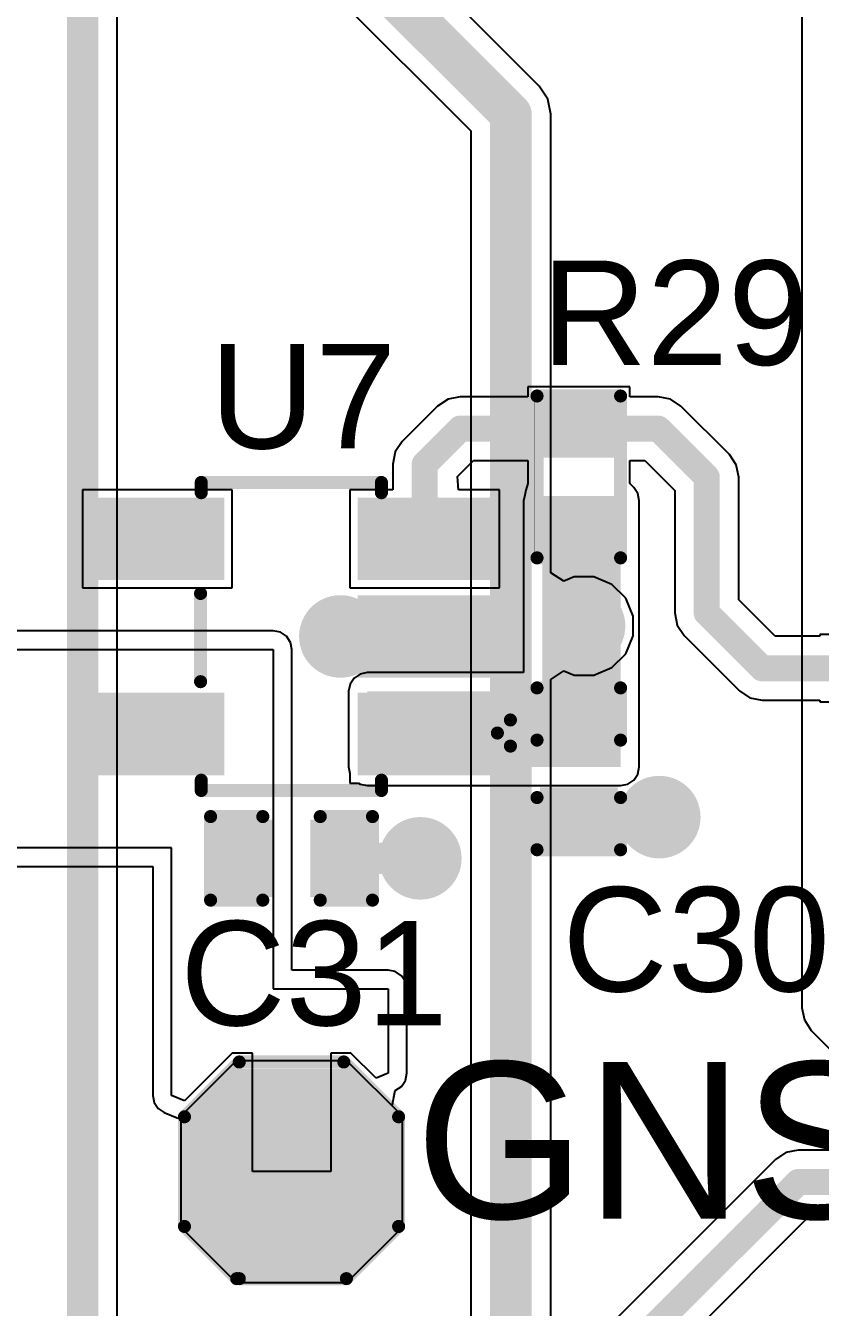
# Model space of a CAD drawing. Header units: millimetres. Extents: x -0.13 to 3.86, y -0.01 to 4.3.
# Drawn here: x 1.0482 to 1.3525, y 1.108 to 1.599 of the extents above; entities that cross this region are included whole.
import ezdxf

# ---------------------------------------------------------------- set-up
doc = ezdxf.new("R2010")
doc.units = ezdxf.units.MM
doc.header["$MEASUREMENT"] = 0
for name, color, linetype in [('BottomLayer', 5, 'Continuous'), ('BottomSolder', 6, 'Continuous'), ('MultiLayer', 9, 'Continuous'), ('PadHoleLayer', 156, 'Continuous'), ('TopLayer', 1, 'Continuous'), ('TopOverlay', 2, 'Continuous'), ('TopPaste', 8, 'Continuous'), ('TopSolder', 216, 'Continuous'), ('ViaHoleLayer', 16, 'Continuous')]:
    doc.layers.add(name, color=color, linetype=linetype)
doc.styles.add('Arial', font='arial.ttf', dxfattribs={"height": 0.2})

# ---------------------------------------------------------------- blocks, each defined once
blk = doc.blocks.new('SOT_23_5_115')
at = {"layer": 'TopLayer'}
for points in [[(-0.07283555, 0.049213), (-0.02952845, 0.049213), (-0.02952845, 0.025591), (-0.07283555, 0.025591)], [(0.02952845, 0.049213), (0.07283555, 0.049213), (0.07283555, 0.025591), (0.02952845, 0.025591)], [(-0.07283555, 0.011811), (-0.02952845, 0.011811), (-0.02952845, -0.011811), (-0.07283555, -0.011811)], [(-0.07283555, -0.025591), (-0.02952845, -0.025591), (-0.02952845, -0.049213), (-0.07283555, -0.049213)], [(0.02952845, -0.025591), (0.07283555, -0.025591), (0.07283555, -0.049213), (0.02952845, -0.049213)]]:
    blk.add_hatch(color=1, dxfattribs=at).paths.add_polyline_path(points)
at = {"layer": 'TopPaste'}
for points in [[(-0.07283555, 0.049213), (-0.02952845, 0.049213), (-0.02952845, 0.025591), (-0.07283555, 0.025591)], [(0.02952845, 0.049213), (0.07283555, 0.049213), (0.07283555, 0.025591), (0.02952845, 0.025591)], [(-0.07283555, 0.011811), (-0.02952845, 0.011811), (-0.02952845, -0.011811), (-0.07283555, -0.011811)], [(-0.07283555, -0.025591), (-0.02952845, -0.025591), (-0.02952845, -0.049213), (-0.07283555, -0.049213)], [(0.02952845, -0.025591), (0.07283555, -0.025591), (0.07283555, -0.049213), (0.02952845, -0.049213)]]:
    blk.add_hatch(color=8, dxfattribs=at).paths.add_polyline_path(points)
at = {"layer": 'TopSolder'}
for points in [[(-0.07683555, 0.053213), (-0.02552845, 0.053213), (-0.02552845, 0.021591), (-0.07683555, 0.021591)], [(0.02552845, 0.053213), (0.07683555, 0.053213), (0.07683555, 0.021591), (0.02552845, 0.021591)], [(-0.07683555, 0.015811), (-0.02552845, 0.015811), (-0.02552845, -0.015811), (-0.07683555, -0.015811)], [(-0.07683555, -0.021591), (-0.02552845, -0.021591), (-0.02552845, -0.053213), (-0.07683555, -0.053213)], [(0.02552845, -0.021591), (0.07683555, -0.021591), (0.07683555, -0.053213), (0.02552845, -0.053213)]]:
    blk.add_hatch(color=216, dxfattribs=at).paths.add_polyline_path(points)
at = {"layer": 'TopOverlay', "const_width": 0.005}
for points in [[(-0.034606, 0.059), (-0.034606, 0.055062)], [(0.034394, 0.059), (-0.034606, 0.059)], [(0.034394, 0.059), (0.034394, 0.055062)], [(-0.084, 0.042), (-0.084, 0.032)], [(-0.079, 0.037), (-0.084, 0.042)], [(-0.079, 0.037), (-0.084, 0.032)], [(0.034646, 0.017322), (0.034646, -0.016456)], [(-0.034606, -0.055064), (-0.034606, -0.059)], [(0.034394, -0.055064), (0.034394, -0.059)], [(0.034394, -0.059), (-0.034606, -0.059)]]:
    blk.add_lwpolyline(points, dxfattribs=at)
at = {"layer": 'TopOverlay', "const_width": 0.0025}
for points in [[(-0.035856, 0.059, 1), (-0.033356, 0.059, 1)], [(-0.035856, 0.059, 1), (-0.033356, 0.059, 1)], [(0.033144, 0.059, 1), (0.035644, 0.059, 1)], [(0.033144, 0.059, 1), (0.035644, 0.059, 1)], [(-0.035856, 0.055062, 1), (-0.033356, 0.055062, 1)], [(0.033144, 0.055062, 1), (0.035644, 0.055062, 1)], [(-0.08525, 0.042, 1), (-0.08275, 0.042, 1)], [(-0.08525, 0.042, 1), (-0.08275, 0.042, 1)], [(-0.08025, 0.037, 1), (-0.07775, 0.037, 1)], [(-0.08025, 0.037, 1), (-0.07775, 0.037, 1)], [(-0.08525, 0.032, 1), (-0.08275, 0.032, 1)], [(-0.08525, 0.032, 1), (-0.08275, 0.032, 1)], [(0.033396, 0.017322, 1), (0.035896, 0.017322, 1)], [(0.033396, -0.016456, 1), (0.035896, -0.016456, 1)], [(-0.035856, -0.055064, 1), (-0.033356, -0.055064, 1)], [(0.033144, -0.055064, 1), (0.035644, -0.055064, 1)], [(-0.035856, -0.059, 1), (-0.033356, -0.059, 1)], [(-0.035856, -0.059, 1), (-0.033356, -0.059, 1)], [(0.033144, -0.059, 1), (0.035644, -0.059, 1)], [(0.033144, -0.059, 1), (0.035644, -0.059, 1)]]:
    blk.add_lwpolyline(points, format="xyb", close=True, dxfattribs=at)
blk = doc.blocks.new('R___0402_135')
at = {"layer": 'TopLayer'}
for points in [[(-0.027501, -0.0124991), (-0.027501, 0.0125009), (-0.009501, 0.0125009), (-0.009501, -0.0124991)], [(0.009499, -0.0124991), (0.009499, 0.0125009), (0.027499, 0.0125009), (0.027499, -0.0124991)]]:
    blk.add_hatch(color=1, dxfattribs=at).paths.add_polyline_path(points)
at = {"layer": 'TopPaste'}
for points in [[(-0.027501, -0.0124991), (-0.027501, 0.0125009), (-0.009501, 0.0125009), (-0.009501, -0.0124991)], [(0.009499, -0.0124991), (0.009499, 0.0125009), (0.027499, 0.0125009), (0.027499, -0.0124991)]]:
    blk.add_hatch(color=8, dxfattribs=at).paths.add_polyline_path(points)
at = {"layer": 'TopSolder'}
for points in [[(-0.0296664, -0.0146645), (-0.0296664, 0.0146663), (-0.0073356, 0.0146663), (-0.0073356, -0.0146645)], [(0.0073336, -0.0146645), (0.0073336, 0.0146663), (0.0296644, 0.0146663), (0.0296644, -0.0146645)]]:
    blk.add_hatch(color=216, dxfattribs=at).paths.add_polyline_path(points)
at = {"layer": 'TopOverlay'}
for points, const_width in [([(-0.031001, -0.0159991), (-0.031001, 0.0160009)], 0.005), ([(0.030999, 0.0160009), (-0.031001, 0.0160009)], 0.005), ([(0.030999, -0.0159991), (0.030999, 0.0160009)], 0.005), ([(0.030999, -0.0159991), (-0.031001, -0.0159991)], 0.005), ([(0.031999, -0.0169991), (-0.032001, -0.0169991)], 0.000127)]:
    blk.add_lwpolyline(points, dxfattribs=dict(at, const_width=const_width))
for points, const_width in [([(-0.032251, 0.0160009, 1), (-0.029751, 0.0160009, 1)], 0.0025), ([(-0.032251, 0.0160009, 1), (-0.029751, 0.0160009, 1)], 0.0025), ([(0.029749, 0.0160009, 1), (0.032249, 0.0160009, 1)], 0.0025), ([(0.029749, 0.0160009, 1), (0.032249, 0.0160009, 1)], 0.0025), ([(-0.032251, -0.0159991, 1), (-0.029751, -0.0159991, 1)], 0.0025), ([(-0.032251, -0.0159991, 1), (-0.029751, -0.0159991, 1)], 0.0025), ([(0.029749, -0.0159991, 1), (0.032249, -0.0159991, 1)], 0.0025), ([(0.029749, -0.0159991, 1), (0.032249, -0.0159991, 1)], 0.0025), ([(-0.0320327, -0.0169991, 1), (-0.0319693, -0.0169991, 1)], 6.35e-05), ([(0.0319673, -0.0169991, 1), (0.0320307, -0.0169991, 1)], 6.35e-05)]:
    blk.add_lwpolyline(points, format="xyb", close=True, dxfattribs=dict(at, const_width=const_width))
blk = doc.blocks.new('T____P______TH_1_8___H_________0_92___188')
at = {"layer": 'BottomLayer'}
blk.add_hatch(color=5, dxfattribs=at).paths.add_polyline_path([(0.017717425, 0.03543305), (-0.017715625, 0.03543305), (-0.03543215, 0.017716525), (-0.03543215, -0.017716525), (-0.017715625, -0.03543305), (0.017717425, -0.03543305), (0.03543395, -0.017716525), (0.03543395, 0.017716525)])
at = {"layer": 'BottomSolder'}
blk.add_hatch(color=6, dxfattribs=at).paths.add_polyline_path([(0.019717425, 0.03943305), (-0.019715625, 0.03943305), (-0.03943215, 0.019716525), (-0.03943215, -0.019716525), (-0.019715625, -0.03943305), (0.019717425, -0.03943305), (0.03943395, -0.019716525), (0.03943395, 0.019716525)])
at = {"layer": 'MultiLayer'}
blk.add_hatch(color=9, dxfattribs=at).paths.add_polyline_path([(0.017717425, 0.03543305), (-0.017715625, 0.03543305), (-0.03543215, 0.017716525), (-0.03543215, -0.017716525), (-0.017715625, -0.03543305), (0.017717425, -0.03543305), (0.03543395, -0.017716525), (0.03543395, 0.017716525)])
at = {"layer": 'PadHoleLayer'}
h = blk.add_hatch(color=156, dxfattribs=at)
edge = h.paths.add_edge_path()
edge.add_arc((9e-07, 0), 0.0181102, 0, 360)
at = {"layer": 'TopLayer'}
blk.add_hatch(color=1, dxfattribs=at).paths.add_polyline_path([(0.017717425, 0.03543305), (-0.017715625, 0.03543305), (-0.03543215, 0.017716525), (-0.03543215, -0.017716525), (-0.017715625, -0.03543305), (0.017717425, -0.03543305), (0.03543395, -0.017716525), (0.03543395, 0.017716525)])
at = {"layer": 'TopSolder'}
blk.add_hatch(color=216, dxfattribs=at).paths.add_polyline_path([(0.019717425, 0.03943305), (-0.019715625, 0.03943305), (-0.03943215, 0.019716525), (-0.03943215, -0.019716525), (-0.019715625, -0.03943305), (0.019717425, -0.03943305), (0.03943395, -0.019716525), (0.03943395, 0.019716525)])
at = {"layer": 'TopOverlay', "const_width": 0.005}
for points in [[(-0.0409991, 0.021), (-0.0199991, 0.042)], [(-0.0199991, 0.042), (0.0200009, 0.042)], [(0.0200009, 0.042), (0.0410009, 0.021)], [(-0.0409991, -0.021), (-0.0409991, 0.021)], [(0.0410009, -0.021), (0.0410009, 0.021)], [(-0.0409991, -0.021), (-0.0209991, -0.041)], [(0.0210009, -0.041), (0.0410009, -0.021)], [(-0.0199991, -0.041), (0.0210009, -0.041)]]:
    blk.add_lwpolyline(points, dxfattribs=at)
at = {"layer": 'TopOverlay', "const_width": 0.0025}
for points in [[(-0.0212491, 0.042, 1), (-0.0187491, 0.042, 1)], [(-0.0212491, 0.042, 1), (-0.0187491, 0.042, 1)], [(0.0187509, 0.042, 1), (0.0212509, 0.042, 1)], [(0.0187509, 0.042, 1), (0.0212509, 0.042, 1)], [(-0.0422491, 0.021, 1), (-0.0397491, 0.021, 1)], [(-0.0422491, 0.021, 1), (-0.0397491, 0.021, 1)], [(0.0397509, 0.021, 1), (0.0422509, 0.021, 1)], [(0.0397509, 0.021, 1), (0.0422509, 0.021, 1)], [(-0.0422491, -0.021, 1), (-0.0397491, -0.021, 1)], [(-0.0422491, -0.021, 1), (-0.0397491, -0.021, 1)], [(0.0397509, -0.021, 1), (0.0422509, -0.021, 1)], [(0.0397509, -0.021, 1), (0.0422509, -0.021, 1)], [(-0.0222491, -0.041, 1), (-0.0197491, -0.041, 1)], [(-0.0212491, -0.041, 1), (-0.0187491, -0.041, 1)], [(0.0197509, -0.041, 1), (0.0222509, -0.041, 1)], [(0.0197509, -0.041, 1), (0.0222509, -0.041, 1)]]:
    blk.add_lwpolyline(points, format="xyb", close=True, dxfattribs=at)
blk = doc.blocks.new('C___0402_220')
at = {"layer": 'TopLayer'}
for points in [[(-0.0274991, -0.0125), (-0.0274991, 0.0125), (-0.0094991, 0.0125), (-0.0094991, -0.0125)], [(0.0095009, -0.0125), (0.0095009, 0.0125), (0.0275009, 0.0125), (0.0275009, -0.0125)]]:
    blk.add_hatch(color=1, dxfattribs=at).paths.add_polyline_path(points)
at = {"layer": 'TopPaste'}
for points in [[(-0.0274991, -0.0125), (-0.0274991, 0.0125), (-0.0094991, 0.0125), (-0.0094991, -0.0125)], [(0.0095009, -0.0125), (0.0095009, 0.0125), (0.0275009, 0.0125), (0.0275009, -0.0125)]]:
    blk.add_hatch(color=8, dxfattribs=at).paths.add_polyline_path(points)
at = {"layer": 'TopSolder'}
for points in [[(-0.0298613, -0.0148622), (-0.0298613, 0.0148622), (-0.0071369, 0.0148622), (-0.0071369, -0.0148622)], [(0.0071387, -0.0148622), (0.0071387, 0.0148622), (0.0298631, 0.0148622), (0.0298631, -0.0148622)]]:
    blk.add_hatch(color=216, dxfattribs=at).paths.add_polyline_path(points)
at = {"layer": 'TopOverlay', "const_width": 0.005}
for points in [[(-0.0309991, 0.016), (-0.0109991, 0.016)], [(-0.0309991, -0.016), (-0.0309991, 0.016)], [(0.0110009, 0.016), (0.0310009, 0.016)], [(0.0310009, -0.016), (0.0310009, 0.016)], [(-0.0309991, -0.016), (-0.0109991, -0.016)], [(0.0110009, -0.016), (0.0310009, -0.016)]]:
    blk.add_lwpolyline(points, dxfattribs=at)
at = {"layer": 'TopOverlay', "const_width": 0.0025}
for points in [[(-0.0322491, 0.016, 1), (-0.0297491, 0.016, 1)], [(-0.0322491, 0.016, 1), (-0.0297491, 0.016, 1)], [(-0.0122491, 0.016, 1), (-0.0097491, 0.016, 1)], [(0.0097509, 0.016, 1), (0.0122509, 0.016, 1)], [(0.0297509, 0.016, 1), (0.0322509, 0.016, 1)], [(0.0297509, 0.016, 1), (0.0322509, 0.016, 1)], [(-0.0322491, -0.016, 1), (-0.0297491, -0.016, 1)], [(-0.0322491, -0.016, 1), (-0.0297491, -0.016, 1)], [(-0.0122491, -0.016, 1), (-0.0097491, -0.016, 1)], [(0.0097509, -0.016, 1), (0.0122509, -0.016, 1)], [(0.0297509, -0.016, 1), (0.0322509, -0.016, 1)], [(0.0297509, -0.016, 1), (0.0322509, -0.016, 1)]]:
    blk.add_lwpolyline(points, format="xyb", close=True, dxfattribs=at)
blk = doc.blocks.new('C___0402_221')
at = {"layer": 'TopLayer'}
for points in [[(-0.027501, -0.0124991), (-0.027501, 0.0125009), (-0.009501, 0.0125009), (-0.009501, -0.0124991)], [(0.009499, -0.0124991), (0.009499, 0.0125009), (0.027499, 0.0125009), (0.027499, -0.0124991)]]:
    blk.add_hatch(color=1, dxfattribs=at).paths.add_polyline_path(points)
at = {"layer": 'TopPaste'}
for points in [[(-0.027501, -0.0124991), (-0.027501, 0.0125009), (-0.009501, 0.0125009), (-0.009501, -0.0124991)], [(0.009499, -0.0124991), (0.009499, 0.0125009), (0.027499, 0.0125009), (0.027499, -0.0124991)]]:
    blk.add_hatch(color=8, dxfattribs=at).paths.add_polyline_path(points)
at = {"layer": 'TopSolder'}
for points in [[(-0.0298632, -0.0148613), (-0.0298632, 0.0148631), (-0.0071388, 0.0148631), (-0.0071388, -0.0148613)], [(0.0071368, -0.0148613), (0.0071368, 0.0148631), (0.0298612, 0.0148631), (0.0298612, -0.0148613)]]:
    blk.add_hatch(color=216, dxfattribs=at).paths.add_polyline_path(points)
at = {"layer": 'TopOverlay', "const_width": 0.005}
for points in [[(-0.011001, 0.0160009), (-0.031001, 0.0160009)], [(-0.031001, -0.0159991), (-0.031001, 0.0160009)], [(0.030999, 0.0160009), (0.010999, 0.0160009)], [(0.030999, -0.0159991), (0.030999, 0.0160009)], [(-0.011001, -0.0159991), (-0.031001, -0.0159991)], [(0.030999, -0.0159991), (0.010999, -0.0159991)]]:
    blk.add_lwpolyline(points, dxfattribs=at)
at = {"layer": 'TopOverlay', "const_width": 0.0025}
for points in [[(-0.032251, 0.0160009, 1), (-0.029751, 0.0160009, 1)], [(-0.032251, 0.0160009, 1), (-0.029751, 0.0160009, 1)], [(-0.012251, 0.0160009, 1), (-0.009751, 0.0160009, 1)], [(0.009749, 0.0160009, 1), (0.012249, 0.0160009, 1)], [(0.029749, 0.0160009, 1), (0.032249, 0.0160009, 1)], [(0.029749, 0.0160009, 1), (0.032249, 0.0160009, 1)], [(-0.032251, -0.0159991, 1), (-0.029751, -0.0159991, 1)], [(-0.032251, -0.0159991, 1), (-0.029751, -0.0159991, 1)], [(-0.012251, -0.0159991, 1), (-0.009751, -0.0159991, 1)], [(0.009749, -0.0159991, 1), (0.012249, -0.0159991, 1)], [(0.029749, -0.0159991, 1), (0.032249, -0.0159991, 1)], [(0.029749, -0.0159991, 1), (0.032249, -0.0159991, 1)]]:
    blk.add_lwpolyline(points, format="xyb", close=True, dxfattribs=at)

msp = doc.modelspace()

# ---------------------------------------------------------------- hatches: boundary and pattern name
at = {"layer": 'BottomLayer'}
h = msp.add_hatch(color=5, dxfattribs=at)
edge = h.paths.add_edge_path()
edge.add_arc((1.262, 1.369), 0.011811, 0, 360)
h = msp.add_hatch(color=5, dxfattribs=at)
edge = h.paths.add_edge_path()
edge.add_arc((1.1687, 1.3650009), 0.011811, 0, 360)
h = msp.add_hatch(color=5, dxfattribs=at)
edge = h.paths.add_edge_path()
edge.add_arc((1.2908118, 1.295796), 0.011811, 0, 360)
h = msp.add_hatch(color=5, dxfattribs=at)
edge = h.paths.add_edge_path()
edge.add_arc((1.1993118, 1.28), 0.011811, 0, 360)
at = {"layer": 'BottomSolder'}
h = msp.add_hatch(color=6, dxfattribs=at)
edge = h.paths.add_edge_path()
edge.add_arc((1.262, 1.369), 0.015811, 0, 360)
h = msp.add_hatch(color=6, dxfattribs=at)
edge = h.paths.add_edge_path()
edge.add_arc((1.1687, 1.3650009), 0.015811, 0, 360)
h = msp.add_hatch(color=6, dxfattribs=at)
edge = h.paths.add_edge_path()
edge.add_arc((1.2908118, 1.295796), 0.015811, 0, 360)
h = msp.add_hatch(color=6, dxfattribs=at)
edge = h.paths.add_edge_path()
edge.add_arc((1.1993118, 1.28), 0.015811, 0, 360)
at = {"layer": 'TopLayer'}
for points in [[(1.246, 1.326), (1.2760008, 1.326), (1.2760008, 1.417), (1.246, 1.417)], [(1.179, 1.315), (1.2760008, 1.315), (1.2760008, 1.344), (1.179, 1.344)]]:
    msp.add_hatch(color=1, dxfattribs=at).paths.add_polyline_path(points)
h = msp.add_hatch(color=1, dxfattribs=at)
edge = h.paths.add_edge_path()
edge.add_arc((1.262, 1.369), 0.011811, 0, 360)
h = msp.add_hatch(color=1, dxfattribs=at)
edge = h.paths.add_edge_path()
edge.add_arc((1.1687, 1.3650009), 0.011811, 0, 360)
h = msp.add_hatch(color=1, dxfattribs=at)
edge = h.paths.add_edge_path()
edge.add_arc((1.2908118, 1.295796), 0.011811, 0, 360)
h = msp.add_hatch(color=1, dxfattribs=at)
edge = h.paths.add_edge_path()
edge.add_arc((1.1993118, 1.28), 0.011811, 0, 360)
at = {"layer": 'ViaHoleLayer'}
h = msp.add_hatch(color=16, dxfattribs=at)
edge = h.paths.add_edge_path()
edge.add_arc((1.262, 1.369), 0.0059055, 0, 360)
h = msp.add_hatch(color=16, dxfattribs=at)
edge = h.paths.add_edge_path()
edge.add_arc((1.1687, 1.3650009), 0.0059055, 0, 360)
h = msp.add_hatch(color=16, dxfattribs=at)
edge = h.paths.add_edge_path()
edge.add_arc((1.2908118, 1.295796), 0.0059055, 0, 360)
h = msp.add_hatch(color=16, dxfattribs=at)
edge = h.paths.add_edge_path()
edge.add_arc((1.1993118, 1.28), 0.0059055, 0, 360)

# ---------------------------------------------------------------- linework, layer by layer
at = {"layer": 'BottomLayer'}
for p, q in [((1.0832547, 0.952), (1.0832547, 2.0420009)), ((1.3454371, 1.9716323), (1.3454371, 1.2227635)), ((1.2448144, 1.5758144), (1.1742939, 1.6463349)), ((1.1481856, 1.6291856), (1.2187061, 1.5586651)), ((1.2481297, 1.5708527), (1.2448144, 1.5758144)), ((1.2492939, 1.565), (1.2481297, 1.5708527)), ((1.2492939, 1.3894296), (1.2492939, 1.565)), ((1.2187061, 1.5586651), (1.2187061, 1.0149409)), ((1.254294, 1.3861689), (1.2492939, 1.3894296)), ((1.2582583, 1.387811), (1.254294, 1.3861689)), ((1.2657417, 1.387811), (1.2582583, 1.387811)), ((1.2726556, 1.3849472), (1.2657417, 1.387811)), ((1.2779472, 1.3796556), (1.2726556, 1.3849472)), ((1.280811, 1.3727417), (1.2779472, 1.3796556)), ((1.280811, 1.3652583), (1.280811, 1.3727417)), ((1.2779472, 1.3583444), (1.280811, 1.3652583)), ((1.2726556, 1.3530528), (1.2779472, 1.3583444)), ((1.2492939, 1.3485704), (1.254294, 1.3518311)), ((1.254294, 1.3518311), (1.2582583, 1.350189)), ((1.2582583, 1.350189), (1.2657417, 1.350189)), ((1.2657417, 1.350189), (1.2726556, 1.3530528)), ((1.2492939, 1.0212758), (1.2492939, 1.3485704)), ((1.3454371, 1.2227635), (1.3463684, 1.2180813)), ((1.3463684, 1.2180813), (1.3490207, 1.214112)), ((1.3490207, 1.214112), (1.8637658, 0.6993669)), ((1.1287844, 1.202433), (1.1075679, 1.1812165)), ((1.1712174, 1.202433), (1.1287844, 1.202433)), ((1.1924339, 1.1812165), (1.1712174, 1.202433)), ((1.1075679, 1.1812165), (1.1075679, 1.1387835)), ((1.1924339, 1.1387835), (1.1924339, 1.1812165)), ((1.1075679, 1.1387835), (1.1287844, 1.117567)), ((1.1712174, 1.117567), (1.1924339, 1.1387835)), ((1.1287844, 1.117567), (1.1712174, 1.117567))]:
    msp.add_line(p, q, dxfattribs=at)
for points, const_width in [([(1.07, 0.952), (1.07, 2.0420009)], 0.012), ([(1.159, 1.64), (1.234, 1.565)], 0.016), ([(1.234, 1.0149409), (1.234, 1.565)], 0.016)]:
    msp.add_lwpolyline(points, dxfattribs=dict(at, const_width=const_width))
at = {"layer": 'BottomLayer', "const_width": 0.008}
msp.add_lwpolyline([(1.23, 1.565, 1), (1.238, 1.565, 1)], format="xyb", close=True, dxfattribs=at)
msp.add_lwpolyline([(1.23, 1.565, 1), (1.238, 1.565, 1)], format="xyb", close=True, dxfattribs=at)
at = {"layer": 'TopLayer'}
for p, q in [((1.2795009, 1.460606), (1.2405009, 1.460606)), ((1.2405009, 1.460606), (1.2405009, 1.4568411)), ((1.2795009, 1.4568411), (1.2795009, 1.460606)), ((1.2099238, 1.4559098), (1.2059545, 1.4532575)), ((1.214606, 1.4568411), (1.2099238, 1.4559098)), ((1.2405009, 1.4568411), (1.214606, 1.4568411)), ((1.290394, 1.4568411), (1.2795009, 1.4568411)), ((1.2950762, 1.4559098), (1.290394, 1.4568411)), ((1.2990455, 1.4532575), (1.2950762, 1.4559098)), ((1.2059545, 1.4532575), (1.1923494, 1.4396524)), ((1.3176516, 1.4346515), (1.2990455, 1.4532575)), ((1.1923494, 1.4396524), (1.1896971, 1.4356831)), ((1.1896971, 1.4356831), (1.1887658, 1.4310009)), ((1.3203038, 1.4306822), (1.3176516, 1.4346515)), ((1.1887658, 1.4310009), (1.1887658, 1.421213)), ((1.213516, 1.426213), (1.2196739, 1.4323709)), ((1.2196739, 1.4323709), (1.2405009, 1.4323709)), ((1.2405009, 1.4323709), (1.2405009, 1.4286061)), ((1.2795009, 1.4286061), (1.2795009, 1.4323709)), ((1.2795009, 1.4323709), (1.2853261, 1.4323709)), ((1.2853261, 1.4323709), (1.2967649, 1.420932)), ((1.3212351, 1.426), (1.3203038, 1.4306822)), ((1.213912, 1.421213), (1.213516, 1.426213)), ((1.2405009, 1.4286061), (1.2405008, 1.4286061)), ((1.2405008, 1.4286061), (1.2405008, 1.423606)), ((1.279501, 1.4286061), (1.2795009, 1.4286061)), ((1.279501, 1.423606), (1.279501, 1.4286061)), ((1.3212351, 1.3790679), (1.3212351, 1.426)), ((1.1272904, 1.421213), (1.0699834, 1.421213)), ((1.0699834, 1.421213), (1.0699834, 1.383591)), ((1.1272904, 1.383591), (1.1272904, 1.421213)), ((1.1887658, 1.421213), (1.1723474, 1.421213)), ((1.1723474, 1.421213), (1.1723474, 1.383591)), ((1.2296544, 1.421213), (1.213912, 1.421213)), ((1.2296544, 1.383591), (1.2296544, 1.421213)), ((1.2392827, 1.4191104), (1.2388629, 1.417)), ((1.2394061, 1.4197312), (1.2392827, 1.4191104)), ((1.2397792, 1.4210517), (1.2394061, 1.4197312)), ((1.2405007, 1.423606), (1.2397792, 1.4210517)), ((1.2405008, 1.423606), (1.2405007, 1.423606)), ((1.2810477, 1.4220468), (1.279501, 1.423606)), ((1.2825947, 1.4197312), (1.2810477, 1.4220468)), ((1.283138, 1.417), (1.2825947, 1.4197312)), ((1.2967649, 1.420932), (1.2967649, 1.374)), ((1.2388629, 1.417), (1.2388629, 1.3511371)), ((1.283138, 1.344), (1.283138, 1.417)), ((1.0699834, 1.383591), (1.1272904, 1.383591)), ((1.1723474, 1.383591), (1.2296544, 1.383591)), ((1.3352519, 1.3650511), (1.3212351, 1.3790679)), ((1.2967649, 1.374), (1.2976962, 1.3693178)), ((1.143, 1.3671371), (0.8989998, 1.3671371)), ((1.1457312, 1.3665938), (1.143, 1.3671371)), ((1.1480467, 1.3650467), (1.1457312, 1.3665938)), ((1.1495938, 1.3627312), (1.1480467, 1.3650467)), ((1.2976962, 1.3693178), (1.3003485, 1.3653485)), ((1.3003485, 1.3653485), (1.3215325, 1.3441645)), ((1.3523187, 1.3650511), (1.3352519, 1.3650511)), ((1.4052951, 1.3657215), (1.3523187, 1.3657215)), ((1.3523187, 1.3657215), (1.3523187, 1.3650511)), ((1.1501371, 1.36), (1.1495938, 1.3627312)), ((0.8990001, 1.36), (1.143, 1.36)), ((1.143, 1.36), (1.143, 1.23)), ((1.1501371, 1.2371371), (1.1501371, 1.36)), ((1.1762688, 1.3505938), (1.1739533, 1.3490467)), ((1.179, 1.3511371), (1.1762688, 1.3505938)), ((1.2388629, 1.3511371), (1.179, 1.3511371)), ((1.1724062, 1.3467312), (1.1718629, 1.344)), ((1.1739533, 1.3490467), (1.1724062, 1.3467312)), ((1.1718629, 1.344), (1.1718629, 1.315)), ((1.283138, 1.315), (1.283138, 1.344)), ((1.3215325, 1.3441645), (1.3255018, 1.3415122)), ((1.3255018, 1.3415122), (1.330184, 1.3405809)), ((1.330184, 1.3405809), (1.3523187, 1.3405809)), ((1.3523187, 1.3405809), (1.3523187, 1.3399105)), ((1.3523187, 1.3399105), (1.4040126, 1.3399105)), ((1.1718629, 1.315), (1.1723474, 1.3125644)), ((1.1723474, 1.3125644), (1.1723474, 1.308787)), ((1.2810476, 1.3099533), (1.2825947, 1.3122688)), ((1.2825947, 1.3122688), (1.283138, 1.315)), ((1.1723474, 1.308787), (1.1756989, 1.308787)), ((1.1756989, 1.308787), (1.1762688, 1.3084062)), ((1.1762688, 1.3084062), (1.179, 1.3078629)), ((1.179, 1.3078629), (1.2760009, 1.3078629)), ((1.2760009, 1.3078629), (1.2787321, 1.3084062)), ((1.2787321, 1.3084062), (1.2810476, 1.3099533)), ((1.104, 1.284), (0.898, 1.284)), ((1.104, 1.1892197), (1.104, 1.284)), ((0.9798739, 1.2768629), (1.0968629, 1.2768629)), ((1.0968629, 1.2768629), (1.0968629, 1.1892197)), ((1.187, 1.2371371), (1.1501371, 1.2371371)), ((1.1897312, 1.2365938), (1.187, 1.2371371)), ((1.1920467, 1.2350467), (1.1897312, 1.2365938)), ((1.1935938, 1.2327312), (1.1920467, 1.2350467)), ((1.1941371, 1.23), (1.1935938, 1.2327312)), ((1.143, 1.23), (1.187, 1.23)), ((1.187, 1.23), (1.187, 1.1976833)), ((1.1941371, 1.1976833), (1.1941371, 1.23)), ((1.1272844, 1.205433), (1.109, 1.1871486)), ((1.1350009, 1.205433), (1.1272844, 1.205433)), ((1.1350009, 1.16), (1.1350009, 1.205433)), ((1.1727174, 1.205433), (1.1650009, 1.205433)), ((1.1650009, 1.205433), (1.1650009, 1.16)), ((1.1823806, 1.1957698), (1.1727174, 1.205433)), ((1.187, 1.1976833), (1.1823806, 1.1957698)), ((1.1920467, 1.1926366), (1.1935939, 1.1949521)), ((1.1935939, 1.1949521), (1.1941371, 1.1976833)), ((1.0968629, 1.1892197), (1.0974061, 1.1864885)), ((1.109, 1.1871486), (1.104, 1.1892197)), ((1.188488, 1.1851624), (1.1896611, 1.1910604)), ((1.1896611, 1.1910604), (1.1897313, 1.1910895)), ((1.1897313, 1.1910895), (1.1920467, 1.1926366)), ((1.0974061, 1.1864885), (1.0989533, 1.184173)), ((1.0989533, 1.184173), (1.1012687, 1.1826259)), ((1.1924339, 1.1812165), (1.188488, 1.1851624)), ((1.1012687, 1.1826259), (1.1062687, 1.1805548)), ((1.1062687, 1.1805548), (1.1075679, 1.1802964)), ((1.1075679, 1.1802964), (1.1075679, 1.1387835)), ((1.1924339, 1.1387835), (1.1924339, 1.1812165)), ((1.3353484, 1.1646515), (1.1289534, 0.9582564)), ((1.3393178, 1.1673038), (1.3353484, 1.1646515)), ((1.344, 1.1682351), (1.3393178, 1.1673038)), ((1.6285679, 1.1682351), (1.344, 1.1682351)), ((1.1650009, 1.16), (1.1350009, 1.16)), ((1.14984, 0.944537), (1.349068, 1.1437649)), ((1.349068, 1.1437649), (1.6285679, 1.1437649)), ((1.1075679, 1.1387835), (1.1287844, 1.117567)), ((1.1712174, 1.117567), (1.1924339, 1.1387835)), ((1.1287844, 1.117567), (1.1712174, 1.117567))]:
    msp.add_line(p, q, dxfattribs=at)
for points, const_width in [([(1.2010009, 1.4310009), (1.214606, 1.444606)], 0.01), ([(1.214606, 1.444606), (1.2600009, 1.444606)], 0.01), ([(1.2600009, 1.444606), (1.290394, 1.444606)], 0.01), ([(1.290394, 1.444606), (1.309, 1.426)], 0.01), ([(1.2010009, 1.402402), (1.2010009, 1.4310009)], 0.01), ([(1.309, 1.374), (1.309, 1.426)], 0.01), ([(1.309, 1.374), (1.330184, 1.352816)], 0.01), ([(1.1687, 1.3650009), (1.1687009, 1.365)], 0.012), ([(1.1687009, 1.365), (1.2010009, 1.365)], 0.012), ([(1.2010009, 1.365), (1.213, 1.365)], 0.012), ([(1.330184, 1.352816), (1.3788069, 1.352816)], 0.01), ([(1.2600009, 1.295796), (1.2908118, 1.295796)], 0.012), ([(1.1685009, 1.28), (1.1993118, 1.28)], 0.012), ([(1.1376049, 0.9496049), (1.344, 1.156)], 0.01), ([(1.344, 1.156), (1.6710009, 1.156)], 0.01)]:
    msp.add_lwpolyline(points, dxfattribs=dict(at, const_width=const_width))
for points, const_width in [([(1.212106, 1.444606, 1), (1.217106, 1.444606, 1)], 0.005), ([(1.212106, 1.444606, 1), (1.217106, 1.444606, 1)], 0.005), ([(1.2575009, 1.444606, 1), (1.2625009, 1.444606, 1)], 0.005), ([(1.2575009, 1.444606, 1), (1.2625009, 1.444606, 1)], 0.005), ([(1.287894, 1.444606, 1), (1.292894, 1.444606, 1)], 0.005), ([(1.287894, 1.444606, 1), (1.292894, 1.444606, 1)], 0.005), ([(1.1985009, 1.4310009, 1), (1.2035009, 1.4310009, 1)], 0.005), ([(1.1985009, 1.4310009, 1), (1.2035009, 1.4310009, 1)], 0.005), ([(1.3065, 1.426, 1), (1.3115, 1.426, 1)], 0.005), ([(1.3065, 1.426, 1), (1.3115, 1.426, 1)], 0.005), ([(1.1985009, 1.402402, 1), (1.2035009, 1.402402, 1)], 0.005), ([(1.3065, 1.374, 1), (1.3115, 1.374, 1)], 0.005), ([(1.3065, 1.374, 1), (1.3115, 1.374, 1)], 0.005), ([(1.1657, 1.3650009, 1), (1.1717, 1.3650009, 1)], 0.006), ([(1.1657009, 1.365, 1), (1.1717009, 1.365, 1)], 0.006), ([(1.1657009, 1.365, 1), (1.1717009, 1.365, 1)], 0.006), ([(1.1980009, 1.365, 1), (1.2040009, 1.365, 1)], 0.006), ([(1.1980009, 1.365, 1), (1.2040009, 1.365, 1)], 0.006), ([(1.21, 1.365, 1), (1.216, 1.365, 1)], 0.006), ([(1.327684, 1.352816, 1), (1.332684, 1.352816, 1)], 0.005), ([(1.327684, 1.352816, 1), (1.332684, 1.352816, 1)], 0.005), ([(1.2570009, 1.295796, 1), (1.2630009, 1.295796, 1)], 0.006), ([(1.2878118, 1.295796, 1), (1.2938118, 1.295796, 1)], 0.006), ([(1.1655009, 1.28, 1), (1.1715009, 1.28, 1)], 0.006), ([(1.1963118, 1.28, 1), (1.2023118, 1.28, 1)], 0.006), ([(1.3415, 1.156, 1), (1.3465, 1.156, 1)], 0.005), ([(1.3415, 1.156, 1), (1.3465, 1.156, 1)], 0.005)]:
    msp.add_lwpolyline(points, format="xyb", close=True, dxfattribs=dict(at, const_width=const_width))

# ---------------------------------------------------------------- block references
for name, p, rotation in [('R___0402_135', (1.26, 1.426105), 270), ('SOT_23_5_115', (1.1498189, 1.365), 180), ('C___0402_221', (1.26, 1.314295), 270)]:
    msp.add_blockref(name, p, dxfattribs=dict(rotation=rotation))
for name, p in [('C___0402_220', (1.15, 1.28)), ('T____P______TH_1_8___H_________0_92___188', (1.15, 1.16))]:
    msp.add_blockref(name, p)

# ---------------------------------------------------------------- texts
at = {"layer": 'TopOverlay', "style": 'Arial'}
for s, height, p in [('R29', 0.04, (1.2456839, 1.4690065)), ('U7', 0.04, (1.1186775, 1.4370065)), ('C30', 0.04, (1.2536839, 1.2290065)), ('C31', 0.04, (1.1073484, 1.2160065)), ('GNSS3V3', 0.06, (1.1973259, 1.142027))]:
    msp.add_text(s, height=height, dxfattribs=at).set_placement(p)

doc.saveas('drawing.dxf')
